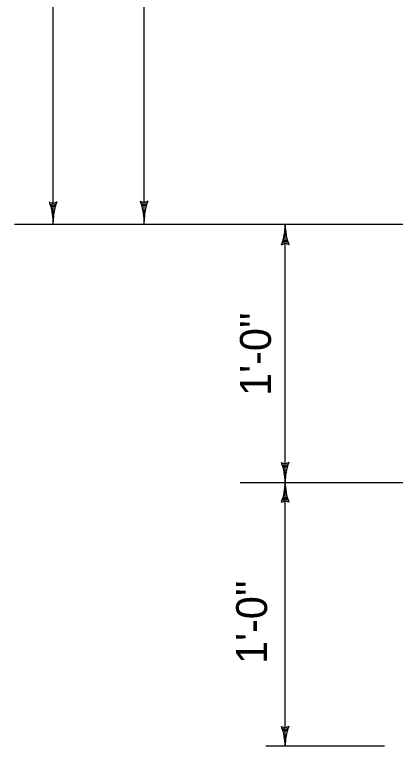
# Model space of a CAD drawing. Extents: x 1000 to 1157, y 1000 to 1095.
# Drawn here: x 1010.744 to 1012.22, y 1005.196 to 1008.03 of the extents above; entities that cross this region are included whole.
import ezdxf

# ---------------------------------------------------------------- set-up
doc = ezdxf.new("R2010")
doc.units = 0
doc.layers.add('Level 1', color=7, linetype='Continuous')
doc.layers.add('Level 16', color=7, linetype='Continuous')

msp = doc.modelspace()

# ---------------------------------------------------------------- linework, layer by layer
at = {"layer": 'Level 1'}
for p, q in [((1010.8929, 1007.2171), (1010.8929, 1014.7071)), ((1011.2457, 1007.2171), (1011.2457, 1009.2171)), ((1013.3927, 1007.2171), (1010.7437, 1007.2171)), ((1011.7927, 1006.2184), (1011.7927, 1007.2171)), ((1012.5978, 1006.2171), (1011.6181, 1006.2171)), ((1011.7926, 1005.1971), (1011.7926, 1006.2171)), ((1012.1777, 1005.1971), (1011.7176, 1005.1971))]:
    msp.add_line(p, q, dxfattribs=at)
at = {"layer": 'Level 16'}
for p, q in [((1010.8786, 1007.3042), (1010.8929, 1007.2982)), ((1010.8847, 1007.2971), (1010.8898, 1007.285)), ((1010.9072, 1007.3042), (1010.8929, 1007.2982)), ((1010.9012, 1007.2971), (1010.896, 1007.285)), ((1011.2314, 1007.3071), (1011.2457, 1007.3012)), ((1011.2375, 1007.3), (1011.2427, 1007.2879)), ((1011.2601, 1007.3071), (1011.2457, 1007.3012)), ((1011.2539, 1007.3), (1011.2488, 1007.2879)), ((1011.7845, 1007.1459), (1011.7897, 1007.158)), ((1011.8009, 1007.1459), (1011.7958, 1007.158)), ((1011.7783, 1007.1387), (1011.7927, 1007.1447)), ((1011.8071, 1007.1387), (1011.7927, 1007.1447)), ((1011.7782, 1006.2949), (1011.7926, 1006.289)), ((1011.8069, 1006.2949), (1011.7925, 1006.289)), ((1011.7843, 1006.2878), (1011.7895, 1006.2758)), ((1011.8007, 1006.2878), (1011.7957, 1006.2758)), ((1011.7844, 1006.1484), (1011.7896, 1006.1605)), ((1011.8008, 1006.1484), (1011.7957, 1006.1605)), ((1011.7782, 1006.1413), (1011.7927, 1006.1472)), ((1011.807, 1006.1413), (1011.7926, 1006.1472)), ((1011.7782, 1005.2729), (1011.7926, 1005.267)), ((1011.7843, 1005.2658), (1011.7895, 1005.2537)), ((1011.8069, 1005.2729), (1011.7925, 1005.267)), ((1011.8007, 1005.2658), (1011.7957, 1005.2537))]:
    msp.add_line(p, q, dxfattribs=at)
for centre, start, end in [((1010.6792, 1007.2271), 359.9869, 21.2101), ((1011.1067, 1007.2271), 158.7899, 180.0131), ((1011.032, 1007.23), 359.9869, 21.2101), ((1011.4595, 1007.23), 158.7899, 180.0131), ((1011.579, 1007.2159), 338.7899, 0.0131), ((1012.0065, 1007.2159), 179.9869, 201.2101), ((1011.5788, 1006.2178), 359.9869, 21.2101), ((1012.0063, 1006.2178), 158.7899, 180.0131), ((1011.5789, 1006.2184), 338.7899, 0.0131), ((1012.0064, 1006.2184), 179.9869, 201.2101), ((1011.5788, 1005.1958), 359.9869, 21.2101), ((1012.0063, 1005.1958), 158.7899, 180.0131)]:
    msp.add_arc(centre, 0.2138, start, end, dxfattribs=at)

# ---------------------------------------------------------------- texts
at = {"layer": 'Level 1'}
for p in [(1011.7376, 1006.5534), (1011.7224, 1005.515)]:
    msp.add_text("1'-0''", height=0.12, rotation=90, dxfattribs=at).set_placement(p)

doc.saveas('drawing.dxf')
